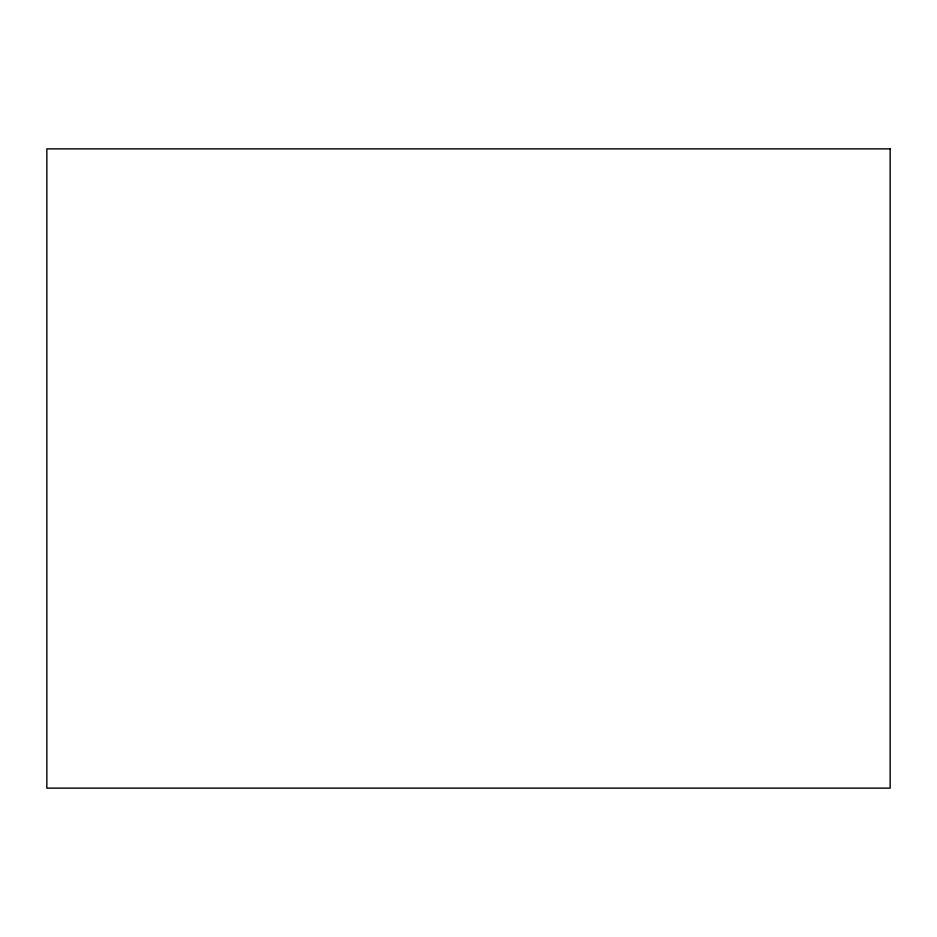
<?xml version="1.0" encoding="UTF-8"?>
<svg xmlns="http://www.w3.org/2000/svg" width="937" height="937" viewBox="0 0 937 937"><rect width="100%" height="100%" fill="white"/><g stroke="black" fill="none" stroke-linecap="round" stroke-linejoin="round"><path stroke-width="1.41" d="M890.15 148.866L46.85 148.866L46.85 788.134L890.15 788.134L890.15 148.866"/></g></svg>
